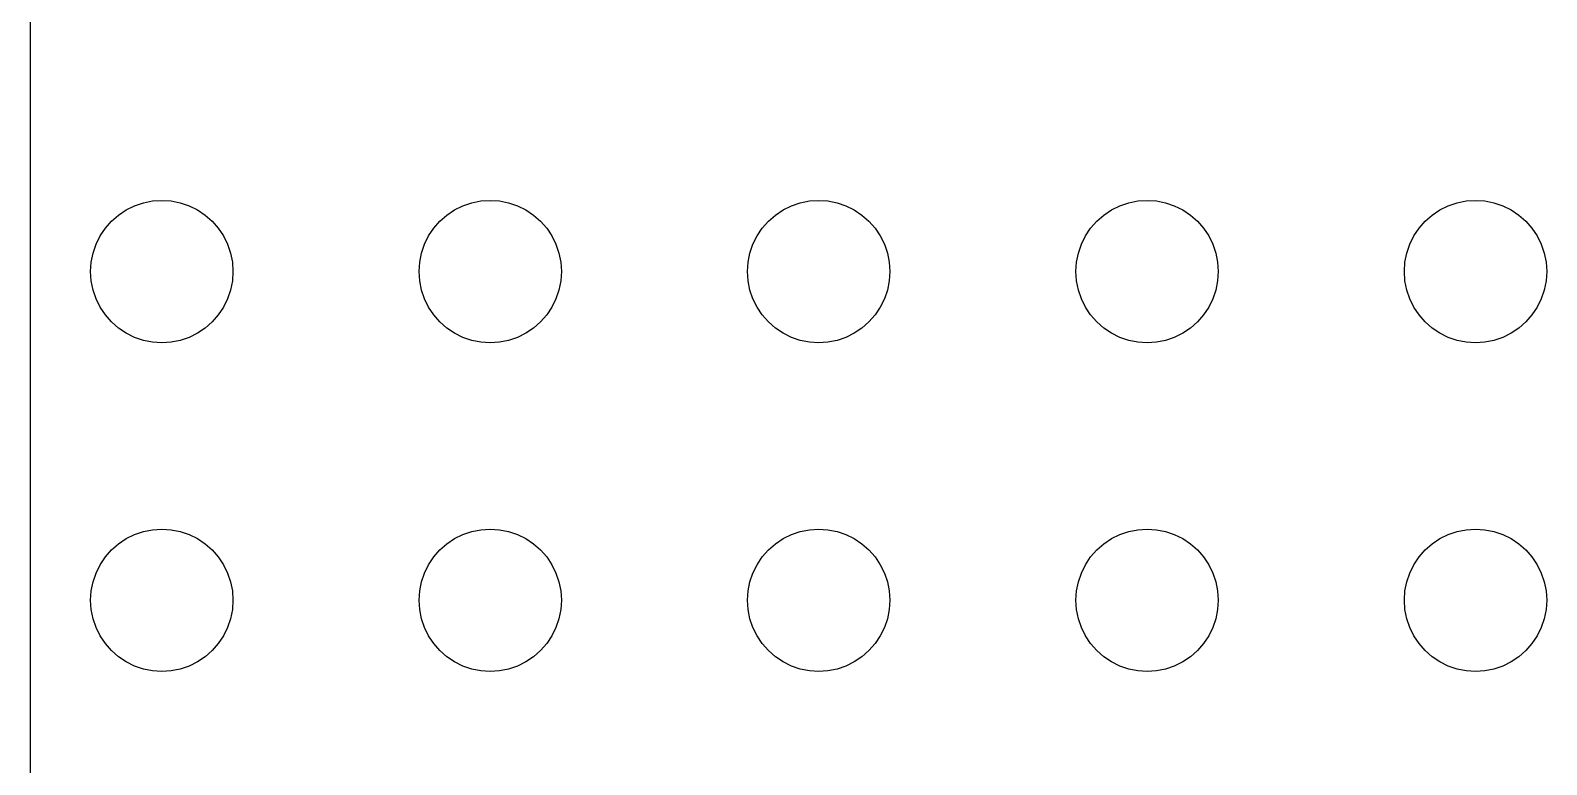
# Model space of a CAD drawing. Header units: metres. Extents: x -149 to 149, y -149 to 149.
# Drawn here: x -148.5 to -79.2, y 0 to 33.5 of the extents above; entities that cross this region are included whole.
import ezdxf

# ---------------------------------------------------------------- set-up
doc = ezdxf.new("R2010")
doc.units = ezdxf.units.M

msp = doc.modelspace()

# ---------------------------------------------------------------- linework, layer by layer
for p, q in [((-148.505, 143.505), (-148.505, -143.505)), ((-143.744, 25.5026), (-143.341, 25.6393)), ((-143.341, 25.6393), (-142.924, 25.7222)), ((-142.924, 25.7222), (-142.5, 25.75)), ((-142.5, 25.75), (-142.076, 25.7222)), ((-142.076, 25.7222), (-141.659, 25.6393)), ((-141.659, 25.6393), (-141.256, 25.5026)), ((-128.744, 25.5026), (-128.341, 25.6393)), ((-128.341, 25.6393), (-127.924, 25.7222)), ((-127.924, 25.7222), (-127.5, 25.75)), ((-127.5, 25.75), (-127.076, 25.7222)), ((-127.076, 25.7222), (-126.659, 25.6393)), ((-126.659, 25.6393), (-126.256, 25.5026)), ((-113.744, 25.5026), (-113.341, 25.6393)), ((-113.341, 25.6393), (-112.924, 25.7222)), ((-112.924, 25.7222), (-112.5, 25.75)), ((-112.5, 25.75), (-112.076, 25.7222)), ((-112.076, 25.7222), (-111.659, 25.6393)), ((-111.659, 25.6393), (-111.256, 25.5026)), ((-98.7437, 25.5026), (-98.3412, 25.6393)), ((-98.3412, 25.6393), (-97.9242, 25.7222)), ((-97.9242, 25.7222), (-97.5, 25.75)), ((-97.5, 25.75), (-97.0758, 25.7222)), ((-97.0758, 25.7222), (-96.6588, 25.6393)), ((-96.6588, 25.6393), (-96.2563, 25.5026)), ((-83.7437, 25.5026), (-83.3412, 25.6393)), ((-83.3412, 25.6393), (-82.9242, 25.7222)), ((-82.9242, 25.7222), (-82.5, 25.75)), ((-82.5, 25.75), (-82.0758, 25.7222)), ((-82.0758, 25.7222), (-81.6588, 25.6393)), ((-81.6588, 25.6393), (-81.2563, 25.5026)), ((-144.798, 24.7981), (-144.478, 25.0784)), ((-144.478, 25.0784), (-144.125, 25.3146)), ((-144.125, 25.3146), (-143.744, 25.5026)), ((-141.256, 25.5026), (-140.875, 25.3146)), ((-140.875, 25.3146), (-140.522, 25.0784)), ((-140.522, 25.0784), (-140.202, 24.7981)), ((-129.798, 24.7981), (-129.478, 25.0784)), ((-129.478, 25.0784), (-129.125, 25.3146)), ((-129.125, 25.3146), (-128.744, 25.5026)), ((-126.256, 25.5026), (-125.875, 25.3146)), ((-125.875, 25.3146), (-125.522, 25.0784)), ((-125.522, 25.0784), (-125.202, 24.7981)), ((-114.798, 24.7981), (-114.478, 25.0784)), ((-114.478, 25.0784), (-114.125, 25.3146)), ((-114.125, 25.3146), (-113.744, 25.5026)), ((-111.256, 25.5026), (-110.875, 25.3146)), ((-110.875, 25.3146), (-110.522, 25.0784)), ((-110.522, 25.0784), (-110.202, 24.7981)), ((-99.7981, 24.7981), (-99.4785, 25.0784)), ((-99.4785, 25.0784), (-99.125, 25.3146)), ((-99.125, 25.3146), (-98.7437, 25.5026)), ((-96.2563, 25.5026), (-95.875, 25.3146)), ((-95.875, 25.3146), (-95.5215, 25.0784)), ((-95.5215, 25.0784), (-95.2019, 24.7981)), ((-84.7981, 24.7981), (-84.4785, 25.0784)), ((-84.4785, 25.0784), (-84.125, 25.3146)), ((-84.125, 25.3146), (-83.7437, 25.5026)), ((-81.2563, 25.5026), (-80.875, 25.3146)), ((-80.875, 25.3146), (-80.5215, 25.0784)), ((-80.5215, 25.0784), (-80.2019, 24.7981)), ((-145.315, 24.125), (-145.078, 24.4785)), ((-145.078, 24.4785), (-144.798, 24.7981)), ((-140.202, 24.7981), (-139.922, 24.4785)), ((-139.922, 24.4785), (-139.685, 24.125)), ((-130.315, 24.125), (-130.078, 24.4785)), ((-130.078, 24.4785), (-129.798, 24.7981)), ((-125.202, 24.7981), (-124.922, 24.4785)), ((-124.922, 24.4785), (-124.685, 24.125)), ((-115.315, 24.125), (-115.078, 24.4785)), ((-115.078, 24.4785), (-114.798, 24.7981)), ((-110.202, 24.7981), (-109.922, 24.4785)), ((-109.922, 24.4785), (-109.685, 24.125)), ((-100.315, 24.125), (-100.078, 24.4785)), ((-100.078, 24.4785), (-99.7981, 24.7981)), ((-95.2019, 24.7981), (-94.9216, 24.4785)), ((-94.9216, 24.4785), (-94.6854, 24.125)), ((-85.3146, 24.125), (-85.0784, 24.4785)), ((-85.0784, 24.4785), (-84.7981, 24.7981)), ((-80.2019, 24.7981), (-79.9216, 24.4785)), ((-79.9216, 24.4785), (-79.6854, 24.125)), ((-145.639, 23.3412), (-145.503, 23.7437)), ((-145.503, 23.7437), (-145.315, 24.125)), ((-139.685, 24.125), (-139.497, 23.7437)), ((-139.497, 23.7437), (-139.361, 23.3412)), ((-130.639, 23.3412), (-130.503, 23.7437)), ((-130.503, 23.7437), (-130.315, 24.125)), ((-124.685, 24.125), (-124.497, 23.7437)), ((-124.497, 23.7437), (-124.361, 23.3412)), ((-115.639, 23.3412), (-115.503, 23.7437)), ((-115.503, 23.7437), (-115.315, 24.125)), ((-109.685, 24.125), (-109.497, 23.7437)), ((-109.497, 23.7437), (-109.361, 23.3412)), ((-100.639, 23.3412), (-100.503, 23.7437)), ((-100.503, 23.7437), (-100.315, 24.125)), ((-94.6854, 24.125), (-94.4974, 23.7437)), ((-94.4974, 23.7437), (-94.3607, 23.3412)), ((-85.6393, 23.3412), (-85.5026, 23.7437)), ((-85.5026, 23.7437), (-85.3146, 24.125)), ((-79.6854, 24.125), (-79.4974, 23.7437)), ((-79.4974, 23.7437), (-79.3607, 23.3412)), ((-145.75, 22.5), (-145.722, 22.9242)), ((-145.722, 22.9242), (-145.639, 23.3412)), ((-139.361, 23.3412), (-139.278, 22.9242)), ((-139.278, 22.9242), (-139.25, 22.5)), ((-130.75, 22.5), (-130.722, 22.9242)), ((-130.722, 22.9242), (-130.639, 23.3412)), ((-124.361, 23.3412), (-124.278, 22.9242)), ((-124.278, 22.9242), (-124.25, 22.5)), ((-115.75, 22.5), (-115.722, 22.9242)), ((-115.722, 22.9242), (-115.639, 23.3412)), ((-109.361, 23.3412), (-109.278, 22.9242)), ((-109.278, 22.9242), (-109.25, 22.5)), ((-100.75, 22.5), (-100.722, 22.9242)), ((-100.722, 22.9242), (-100.639, 23.3412)), ((-94.3607, 23.3412), (-94.2778, 22.9242)), ((-94.2778, 22.9242), (-94.25, 22.5)), ((-85.75, 22.5), (-85.7222, 22.9242)), ((-85.7222, 22.9242), (-85.6393, 23.3412)), ((-79.3607, 23.3412), (-79.2778, 22.9242)), ((-79.2778, 22.9242), (-79.25, 22.5)), ((-145.722, 22.0758), (-145.75, 22.5)), ((-139.25, 22.5), (-139.278, 22.0758)), ((-130.722, 22.0758), (-130.75, 22.5)), ((-124.25, 22.5), (-124.278, 22.0758)), ((-115.722, 22.0758), (-115.75, 22.5)), ((-109.25, 22.5), (-109.278, 22.0758)), ((-100.722, 22.0758), (-100.75, 22.5)), ((-94.25, 22.5), (-94.2778, 22.0758)), ((-85.7222, 22.0758), (-85.75, 22.5)), ((-79.25, 22.5), (-79.2778, 22.0758)), ((-145.639, 21.6588), (-145.722, 22.0758)), ((-145.503, 21.2563), (-145.639, 21.6588)), ((-139.361, 21.6588), (-139.497, 21.2563)), ((-139.278, 22.0758), (-139.361, 21.6588)), ((-130.639, 21.6588), (-130.722, 22.0758)), ((-130.503, 21.2563), (-130.639, 21.6588)), ((-124.361, 21.6588), (-124.497, 21.2563)), ((-124.278, 22.0758), (-124.361, 21.6588)), ((-115.639, 21.6588), (-115.722, 22.0758)), ((-115.503, 21.2563), (-115.639, 21.6588)), ((-109.361, 21.6588), (-109.497, 21.2563)), ((-109.278, 22.0758), (-109.361, 21.6588)), ((-100.639, 21.6588), (-100.722, 22.0758)), ((-100.503, 21.2563), (-100.639, 21.6588)), ((-94.3607, 21.6588), (-94.4974, 21.2563)), ((-94.2778, 22.0758), (-94.3607, 21.6588)), ((-85.6393, 21.6588), (-85.7222, 22.0758)), ((-85.5026, 21.2563), (-85.6393, 21.6588)), ((-79.3607, 21.6588), (-79.4974, 21.2563)), ((-79.2778, 22.0758), (-79.3607, 21.6588)), ((-145.315, 20.875), (-145.503, 21.2563)), ((-145.078, 20.5215), (-145.315, 20.875)), ((-139.685, 20.875), (-139.922, 20.5215)), ((-139.497, 21.2563), (-139.685, 20.875)), ((-130.315, 20.875), (-130.503, 21.2563)), ((-130.078, 20.5215), (-130.315, 20.875)), ((-124.685, 20.875), (-124.922, 20.5215)), ((-124.497, 21.2563), (-124.685, 20.875)), ((-115.315, 20.875), (-115.503, 21.2563)), ((-115.078, 20.5215), (-115.315, 20.875)), ((-109.685, 20.875), (-109.922, 20.5215)), ((-109.497, 21.2563), (-109.685, 20.875)), ((-100.315, 20.875), (-100.503, 21.2563)), ((-100.078, 20.5215), (-100.315, 20.875)), ((-94.6854, 20.875), (-94.9216, 20.5215)), ((-94.4974, 21.2563), (-94.6854, 20.875)), ((-85.3146, 20.875), (-85.5026, 21.2563)), ((-85.0784, 20.5215), (-85.3146, 20.875)), ((-79.6854, 20.875), (-79.9216, 20.5215)), ((-79.4974, 21.2563), (-79.6854, 20.875)), ((-144.798, 20.2019), (-145.078, 20.5215)), ((-144.478, 19.9216), (-144.798, 20.2019)), ((-140.202, 20.2019), (-140.522, 19.9216)), ((-139.922, 20.5215), (-140.202, 20.2019)), ((-129.798, 20.2019), (-130.078, 20.5215)), ((-129.478, 19.9216), (-129.798, 20.2019)), ((-125.202, 20.2019), (-125.522, 19.9216)), ((-124.922, 20.5215), (-125.202, 20.2019)), ((-114.798, 20.2019), (-115.078, 20.5215)), ((-114.478, 19.9216), (-114.798, 20.2019)), ((-110.202, 20.2019), (-110.522, 19.9216)), ((-109.922, 20.5215), (-110.202, 20.2019)), ((-99.7981, 20.2019), (-100.078, 20.5215)), ((-99.4785, 19.9216), (-99.7981, 20.2019)), ((-95.2019, 20.2019), (-95.5215, 19.9216)), ((-94.9216, 20.5215), (-95.2019, 20.2019)), ((-84.7981, 20.2019), (-85.0784, 20.5215)), ((-84.4785, 19.9216), (-84.7981, 20.2019)), ((-80.2019, 20.2019), (-80.5215, 19.9216)), ((-79.9216, 20.5215), (-80.2019, 20.2019)), ((-144.125, 19.6854), (-144.478, 19.9216)), ((-143.744, 19.4974), (-144.125, 19.6854)), ((-143.341, 19.3607), (-143.744, 19.4974)), ((-141.256, 19.4974), (-141.659, 19.3607)), ((-140.875, 19.6854), (-141.256, 19.4974)), ((-140.522, 19.9216), (-140.875, 19.6854)), ((-129.125, 19.6854), (-129.478, 19.9216)), ((-128.744, 19.4974), (-129.125, 19.6854)), ((-128.341, 19.3607), (-128.744, 19.4974)), ((-126.256, 19.4974), (-126.659, 19.3607)), ((-125.875, 19.6854), (-126.256, 19.4974)), ((-125.522, 19.9216), (-125.875, 19.6854)), ((-114.125, 19.6854), (-114.478, 19.9216)), ((-113.744, 19.4974), (-114.125, 19.6854)), ((-113.341, 19.3607), (-113.744, 19.4974)), ((-111.256, 19.4974), (-111.659, 19.3607)), ((-110.875, 19.6854), (-111.256, 19.4974)), ((-110.522, 19.9216), (-110.875, 19.6854)), ((-99.125, 19.6854), (-99.4785, 19.9216)), ((-98.7437, 19.4974), (-99.125, 19.6854)), ((-98.3412, 19.3607), (-98.7437, 19.4974)), ((-96.2563, 19.4974), (-96.6588, 19.3607)), ((-95.875, 19.6854), (-96.2563, 19.4974)), ((-95.5215, 19.9216), (-95.875, 19.6854)), ((-84.125, 19.6854), (-84.4785, 19.9216)), ((-83.7437, 19.4974), (-84.125, 19.6854)), ((-83.3412, 19.3607), (-83.7437, 19.4974)), ((-81.2563, 19.4974), (-81.6588, 19.3607)), ((-80.875, 19.6854), (-81.2563, 19.4974)), ((-80.5215, 19.9216), (-80.875, 19.6854)), ((-142.924, 19.2778), (-143.341, 19.3607)), ((-142.5, 19.25), (-142.924, 19.2778)), ((-142.076, 19.2778), (-142.5, 19.25)), ((-141.659, 19.3607), (-142.076, 19.2778)), ((-127.924, 19.2778), (-128.341, 19.3607)), ((-127.5, 19.25), (-127.924, 19.2778)), ((-127.076, 19.2778), (-127.5, 19.25)), ((-126.659, 19.3607), (-127.076, 19.2778)), ((-112.924, 19.2778), (-113.341, 19.3607)), ((-112.5, 19.25), (-112.924, 19.2778)), ((-112.076, 19.2778), (-112.5, 19.25)), ((-111.659, 19.3607), (-112.076, 19.2778)), ((-97.9242, 19.2778), (-98.3412, 19.3607)), ((-97.5, 19.25), (-97.9242, 19.2778)), ((-97.0758, 19.2778), (-97.5, 19.25)), ((-96.6588, 19.3607), (-97.0758, 19.2778)), ((-82.9242, 19.2778), (-83.3412, 19.3607)), ((-82.5, 19.25), (-82.9242, 19.2778)), ((-82.0758, 19.2778), (-82.5, 19.25)), ((-81.6588, 19.3607), (-82.0758, 19.2778)), ((-144.125, 10.3146), (-143.744, 10.5026)), ((-143.744, 10.5026), (-143.341, 10.6393)), ((-143.341, 10.6393), (-142.924, 10.7222)), ((-142.924, 10.7222), (-142.5, 10.75)), ((-142.5, 10.75), (-142.076, 10.7222)), ((-142.076, 10.7222), (-141.659, 10.6393)), ((-141.659, 10.6393), (-141.256, 10.5026)), ((-141.256, 10.5026), (-140.875, 10.3146)), ((-129.125, 10.3146), (-128.744, 10.5026)), ((-128.744, 10.5026), (-128.341, 10.6393)), ((-128.341, 10.6393), (-127.924, 10.7222)), ((-127.924, 10.7222), (-127.5, 10.75)), ((-127.5, 10.75), (-127.076, 10.7222)), ((-127.076, 10.7222), (-126.659, 10.6393)), ((-126.659, 10.6393), (-126.256, 10.5026)), ((-126.256, 10.5026), (-125.875, 10.3146)), ((-114.125, 10.3146), (-113.744, 10.5026)), ((-113.744, 10.5026), (-113.341, 10.6393)), ((-113.341, 10.6393), (-112.924, 10.7222)), ((-112.924, 10.7222), (-112.5, 10.75)), ((-112.5, 10.75), (-112.076, 10.7222)), ((-112.076, 10.7222), (-111.659, 10.6393)), ((-111.659, 10.6393), (-111.256, 10.5026)), ((-111.256, 10.5026), (-110.875, 10.3146)), ((-99.125, 10.3146), (-98.7437, 10.5026)), ((-98.7437, 10.5026), (-98.3412, 10.6393)), ((-98.3412, 10.6393), (-97.9242, 10.7222)), ((-97.9242, 10.7222), (-97.5, 10.75)), ((-97.5, 10.75), (-97.0758, 10.7222)), ((-97.0758, 10.7222), (-96.6588, 10.6393)), ((-96.6588, 10.6393), (-96.2563, 10.5026)), ((-96.2563, 10.5026), (-95.875, 10.3146)), ((-84.125, 10.3146), (-83.7437, 10.5026)), ((-83.7437, 10.5026), (-83.3412, 10.6393)), ((-83.3412, 10.6393), (-82.9242, 10.7222)), ((-82.9242, 10.7222), (-82.5, 10.75)), ((-82.5, 10.75), (-82.0758, 10.7222)), ((-82.0758, 10.7222), (-81.6588, 10.6393)), ((-81.6588, 10.6393), (-81.2563, 10.5026)), ((-81.2563, 10.5026), (-80.875, 10.3146)), ((-145.078, 9.47847), (-144.798, 9.7981)), ((-144.798, 9.7981), (-144.478, 10.0784)), ((-144.478, 10.0784), (-144.125, 10.3146)), ((-140.875, 10.3146), (-140.522, 10.0784)), ((-140.522, 10.0784), (-140.202, 9.7981)), ((-140.202, 9.7981), (-139.922, 9.47847)), ((-130.078, 9.47847), (-129.798, 9.7981)), ((-129.798, 9.7981), (-129.478, 10.0784)), ((-129.478, 10.0784), (-129.125, 10.3146)), ((-125.875, 10.3146), (-125.522, 10.0784)), ((-125.522, 10.0784), (-125.202, 9.7981)), ((-125.202, 9.7981), (-124.922, 9.47847)), ((-115.078, 9.47847), (-114.798, 9.7981)), ((-114.798, 9.7981), (-114.478, 10.0784)), ((-114.478, 10.0784), (-114.125, 10.3146)), ((-110.875, 10.3146), (-110.522, 10.0784)), ((-110.522, 10.0784), (-110.202, 9.7981)), ((-110.202, 9.7981), (-109.922, 9.47847)), ((-100.078, 9.47847), (-99.7981, 9.7981)), ((-99.7981, 9.7981), (-99.4785, 10.0784)), ((-99.4785, 10.0784), (-99.125, 10.3146)), ((-95.875, 10.3146), (-95.5215, 10.0784)), ((-95.5215, 10.0784), (-95.2019, 9.7981)), ((-95.2019, 9.7981), (-94.9216, 9.47847)), ((-85.0784, 9.47847), (-84.7981, 9.7981)), ((-84.7981, 9.7981), (-84.4785, 10.0784)), ((-84.4785, 10.0784), (-84.125, 10.3146)), ((-80.875, 10.3146), (-80.5215, 10.0784)), ((-80.5215, 10.0784), (-80.2019, 9.7981)), ((-80.2019, 9.7981), (-79.9216, 9.47847)), ((-145.503, 8.74371), (-145.315, 9.125)), ((-145.315, 9.125), (-145.078, 9.47847)), ((-139.922, 9.47847), (-139.685, 9.125)), ((-139.685, 9.125), (-139.497, 8.74371)), ((-130.503, 8.74371), (-130.315, 9.125)), ((-130.315, 9.125), (-130.078, 9.47847)), ((-124.922, 9.47847), (-124.685, 9.125)), ((-124.685, 9.125), (-124.497, 8.74371)), ((-115.503, 8.74371), (-115.315, 9.125)), ((-115.315, 9.125), (-115.078, 9.47847)), ((-109.922, 9.47847), (-109.685, 9.125)), ((-109.685, 9.125), (-109.497, 8.74371)), ((-100.503, 8.74371), (-100.315, 9.125)), ((-100.315, 9.125), (-100.078, 9.47847)), ((-94.9216, 9.47847), (-94.6854, 9.125)), ((-94.6854, 9.125), (-94.4974, 8.74371)), ((-85.5026, 8.74371), (-85.3146, 9.125)), ((-85.3146, 9.125), (-85.0784, 9.47847)), ((-79.9216, 9.47847), (-79.6854, 9.125)), ((-79.6854, 9.125), (-79.4974, 8.74371)), ((-145.722, 7.92421), (-145.639, 8.34116)), ((-145.639, 8.34116), (-145.503, 8.74371)), ((-139.497, 8.74371), (-139.361, 8.34116)), ((-139.361, 8.34116), (-139.278, 7.92421)), ((-130.722, 7.92421), (-130.639, 8.34116)), ((-130.639, 8.34116), (-130.503, 8.74371)), ((-124.497, 8.74371), (-124.361, 8.34116)), ((-124.361, 8.34116), (-124.278, 7.92421)), ((-115.722, 7.92421), (-115.639, 8.34116)), ((-115.639, 8.34116), (-115.503, 8.74371)), ((-109.497, 8.74371), (-109.361, 8.34116)), ((-109.361, 8.34116), (-109.278, 7.92421)), ((-100.722, 7.92421), (-100.639, 8.34116)), ((-100.639, 8.34116), (-100.503, 8.74371)), ((-94.4974, 8.74371), (-94.3607, 8.34116)), ((-94.3607, 8.34116), (-94.2778, 7.92421)), ((-85.7222, 7.92421), (-85.6393, 8.34116)), ((-85.6393, 8.34116), (-85.5026, 8.74371)), ((-79.4974, 8.74371), (-79.3607, 8.34116)), ((-79.3607, 8.34116), (-79.2778, 7.92421)), ((-145.75, 7.5), (-145.722, 7.92421)), ((-139.278, 7.92421), (-139.25, 7.5)), ((-130.75, 7.5), (-130.722, 7.92421)), ((-124.278, 7.92421), (-124.25, 7.5)), ((-115.75, 7.5), (-115.722, 7.92421)), ((-109.278, 7.92421), (-109.25, 7.5)), ((-100.75, 7.5), (-100.722, 7.92421)), ((-94.2778, 7.92421), (-94.25, 7.5)), ((-85.75, 7.5), (-85.7222, 7.92421)), ((-79.2778, 7.92421), (-79.25, 7.5)), ((-145.722, 7.07578), (-145.75, 7.5)), ((-145.639, 6.65883), (-145.722, 7.07578)), ((-139.278, 7.07578), (-139.361, 6.65883)), ((-139.25, 7.5), (-139.278, 7.07578)), ((-130.722, 7.07578), (-130.75, 7.5)), ((-130.639, 6.65883), (-130.722, 7.07578)), ((-124.278, 7.07578), (-124.361, 6.65883)), ((-124.25, 7.5), (-124.278, 7.07578)), ((-115.722, 7.07578), (-115.75, 7.5)), ((-115.639, 6.65883), (-115.722, 7.07578)), ((-109.278, 7.07578), (-109.361, 6.65883)), ((-109.25, 7.5), (-109.278, 7.07578)), ((-100.722, 7.07578), (-100.75, 7.5)), ((-100.639, 6.65883), (-100.722, 7.07578)), ((-94.2778, 7.07578), (-94.3607, 6.65883)), ((-94.25, 7.5), (-94.2778, 7.07578)), ((-85.7222, 7.07578), (-85.75, 7.5)), ((-85.6393, 6.65883), (-85.7222, 7.07578)), ((-79.2778, 7.07578), (-79.3607, 6.65883)), ((-79.25, 7.5), (-79.2778, 7.07578)), ((-145.503, 6.25627), (-145.639, 6.65883)), ((-145.315, 5.875), (-145.503, 6.25627)), ((-139.497, 6.25627), (-139.685, 5.875)), ((-139.361, 6.65883), (-139.497, 6.25627)), ((-130.503, 6.25627), (-130.639, 6.65883)), ((-130.315, 5.875), (-130.503, 6.25627)), ((-124.497, 6.25627), (-124.685, 5.875)), ((-124.361, 6.65883), (-124.497, 6.25627)), ((-115.503, 6.25627), (-115.639, 6.65883)), ((-115.315, 5.875), (-115.503, 6.25627)), ((-109.497, 6.25627), (-109.685, 5.875)), ((-109.361, 6.65883), (-109.497, 6.25627)), ((-100.503, 6.25627), (-100.639, 6.65883)), ((-100.315, 5.875), (-100.503, 6.25627)), ((-94.4974, 6.25627), (-94.6854, 5.875)), ((-94.3607, 6.65883), (-94.4974, 6.25627)), ((-85.5026, 6.25627), (-85.6393, 6.65883)), ((-85.3146, 5.875), (-85.5026, 6.25627)), ((-79.4974, 6.25627), (-79.6854, 5.875)), ((-79.3607, 6.65883), (-79.4974, 6.25627)), ((-145.078, 5.52151), (-145.315, 5.875)), ((-139.685, 5.875), (-139.922, 5.52151)), ((-130.078, 5.52151), (-130.315, 5.875)), ((-124.685, 5.875), (-124.922, 5.52151)), ((-115.078, 5.52151), (-115.315, 5.875)), ((-109.685, 5.875), (-109.922, 5.52151)), ((-100.078, 5.52151), (-100.315, 5.875)), ((-94.6854, 5.875), (-94.9216, 5.52151)), ((-85.0784, 5.52151), (-85.3146, 5.875)), ((-79.6854, 5.875), (-79.9216, 5.52151)), ((-144.798, 5.20189), (-145.078, 5.52151)), ((-144.478, 4.9216), (-144.798, 5.20189)), ((-144.125, 4.68541), (-144.478, 4.9216)), ((-140.522, 4.9216), (-140.875, 4.68541)), ((-140.202, 5.20189), (-140.522, 4.9216)), ((-139.922, 5.52151), (-140.202, 5.20189)), ((-129.798, 5.20189), (-130.078, 5.52151)), ((-129.478, 4.9216), (-129.798, 5.20189)), ((-129.125, 4.68541), (-129.478, 4.9216)), ((-125.522, 4.9216), (-125.875, 4.68541)), ((-125.202, 5.20189), (-125.522, 4.9216)), ((-124.922, 5.52151), (-125.202, 5.20189)), ((-114.798, 5.20189), (-115.078, 5.52151)), ((-114.478, 4.9216), (-114.798, 5.20189)), ((-114.125, 4.68541), (-114.478, 4.9216)), ((-110.522, 4.9216), (-110.875, 4.68541)), ((-110.202, 5.20189), (-110.522, 4.9216)), ((-109.922, 5.52151), (-110.202, 5.20189)), ((-99.7981, 5.20189), (-100.078, 5.52151)), ((-99.4785, 4.9216), (-99.7981, 5.20189)), ((-99.125, 4.68541), (-99.4785, 4.9216)), ((-95.5215, 4.9216), (-95.875, 4.68541)), ((-95.2019, 5.20189), (-95.5215, 4.9216)), ((-94.9216, 5.52151), (-95.2019, 5.20189)), ((-84.7981, 5.20189), (-85.0784, 5.52151)), ((-84.4785, 4.9216), (-84.7981, 5.20189)), ((-84.125, 4.68541), (-84.4785, 4.9216)), ((-80.5215, 4.9216), (-80.875, 4.68541)), ((-80.2019, 5.20189), (-80.5215, 4.9216)), ((-79.9216, 5.52151), (-80.2019, 5.20189)), ((-143.744, 4.49739), (-144.125, 4.68541)), ((-143.341, 4.36073), (-143.744, 4.49739)), ((-142.924, 4.2778), (-143.341, 4.36073)), ((-142.5, 4.25), (-142.924, 4.2778)), ((-142.076, 4.2778), (-142.5, 4.25)), ((-141.659, 4.36073), (-142.076, 4.2778)), ((-141.256, 4.49739), (-141.659, 4.36073)), ((-140.875, 4.68541), (-141.256, 4.49739)), ((-128.744, 4.49739), (-129.125, 4.68541)), ((-128.341, 4.36073), (-128.744, 4.49739)), ((-127.924, 4.2778), (-128.341, 4.36073)), ((-127.5, 4.25), (-127.924, 4.2778)), ((-127.076, 4.2778), (-127.5, 4.25)), ((-126.659, 4.36073), (-127.076, 4.2778)), ((-126.256, 4.49739), (-126.659, 4.36073)), ((-125.875, 4.68541), (-126.256, 4.49739)), ((-113.744, 4.49739), (-114.125, 4.68541)), ((-113.341, 4.36073), (-113.744, 4.49739)), ((-112.924, 4.2778), (-113.341, 4.36073)), ((-112.5, 4.25), (-112.924, 4.2778)), ((-112.076, 4.2778), (-112.5, 4.25)), ((-111.659, 4.36073), (-112.076, 4.2778)), ((-111.256, 4.49739), (-111.659, 4.36073)), ((-110.875, 4.68541), (-111.256, 4.49739)), ((-98.7437, 4.49739), (-99.125, 4.68541)), ((-98.3412, 4.36073), (-98.7437, 4.49739)), ((-97.9242, 4.2778), (-98.3412, 4.36073)), ((-97.5, 4.25), (-97.9242, 4.2778)), ((-97.0758, 4.2778), (-97.5, 4.25)), ((-96.6588, 4.36073), (-97.0758, 4.2778)), ((-96.2563, 4.49739), (-96.6588, 4.36073)), ((-95.875, 4.68541), (-96.2563, 4.49739)), ((-83.7437, 4.49739), (-84.125, 4.68541)), ((-83.3412, 4.36073), (-83.7437, 4.49739)), ((-82.9242, 4.2778), (-83.3412, 4.36073)), ((-82.5, 4.25), (-82.9242, 4.2778)), ((-82.0758, 4.2778), (-82.5, 4.25)), ((-81.6588, 4.36073), (-82.0758, 4.2778)), ((-81.2563, 4.49739), (-81.6588, 4.36073)), ((-80.875, 4.68541), (-81.2563, 4.49739))]:
    msp.add_line(p, q)

doc.saveas('drawing.dxf')
